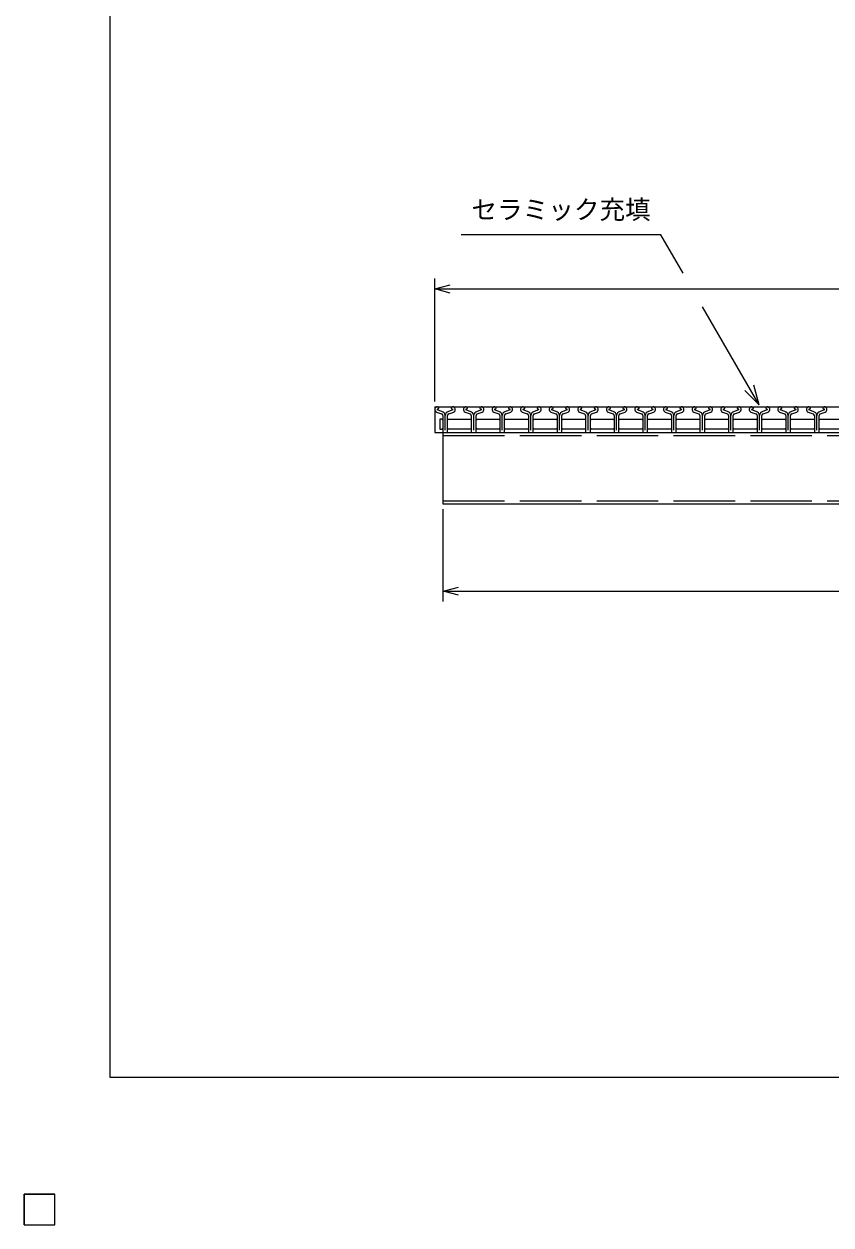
# Model space of a CAD drawing. Units: millimetres, scale not verified. Extents: x -1820 to 1724, y -1285 to 1059.
# Drawn here: x -1820 to -1032, y -1285 to -113 of the extents above; entities that cross this region are included whole.
import ezdxf
from ezdxf.enums import TextEntityAlignment as Align

# ---------------------------------------------------------------- set-up
doc = ezdxf.new("R2010")
doc.units = ezdxf.units.MM
doc.header["$LTSCALE"] = 10
doc.linetypes.add('DASHED', pattern=[7.5, 6, -1.5])
for name, color, linetype, lineweight in [('0_2', 150, 'Continuous', 25), ('16', 3, 'Continuous', 25), ('22', 2, 'Continuous', 25)]:
    doc.layers.add(name, color=color, linetype=linetype, lineweight=lineweight)
doc.styles.add('ベクトル', font='')
doc.styles.get('ベクトル').set_extended_font_data('ベクトル')

msp = doc.modelspace()

# ---------------------------------------------------------------- linework, layer by layer
at = {"layer": '0_2'}
for p, q in [((-1736, -1141), (-1736, 1059)), ((1724, -1141), (-1736, -1141))]:
    msp.add_line(p, q, dxfattribs=at)
at = {"layer": '0_2', "color": 4}
for p, q in [((-1198.28, -318.77), (-1393.28, -318.77)), ((-1176.66, -356.22), (-1198.28, -318.77)), ((-1102.45, -484.76), (-1157.76, -388.96))]:
    msp.add_line(p, q, dxfattribs=at)
at = {"layer": '0_2', "color": 4, "lineweight": 13}
for p, q in [((-1102.45, -484.76), (-1107.63, -465.44)), ((-1116.59, -470.61), (-1102.45, -484.76))]:
    msp.add_line(p, q, dxfattribs=at)
at = {"layer": '16'}
for p, q in [((-1419, -486.5), (-423, -486.5)), ((-1419, -486.5), (-1419, -511.5)), ((-1417.38, -491.68), (-1412.51, -493.39)), ((-1412.3, -491.03), (-1416.62, -489.51)), ((-1416.46, -488.81), (-1415.02, -488.11)), ((-1415.02, -488.11), (-1415.02, -487.88)), ((-1401.4, -489.51), (-1405.72, -491.03)), ((-1405.51, -493.39), (-1400.64, -491.68)), ((-1403, -487.88), (-1403, -488.11)), ((-1403, -488.11), (-1401.56, -488.81)), ((-1389.48, -491.68), (-1384.61, -493.39)), ((-1384.4, -491.03), (-1388.72, -489.51)), ((-1388.56, -488.81), (-1387.12, -488.11)), ((-1387.12, -488.11), (-1387.12, -487.88)), ((-1373.5, -489.51), (-1377.82, -491.03)), ((-1377.61, -493.39), (-1372.74, -491.68)), ((-1375.1, -487.88), (-1375.1, -488.11)), ((-1375.1, -488.11), (-1373.66, -488.81)), ((-1361.58, -491.68), (-1356.71, -493.39)), ((-1356.5, -491.03), (-1360.82, -489.51)), ((-1360.66, -488.81), (-1359.22, -488.11)), ((-1359.22, -488.11), (-1359.22, -487.88)), ((-1345.6, -489.51), (-1349.92, -491.03)), ((-1349.71, -493.39), (-1344.84, -491.68)), ((-1347.2, -487.88), (-1347.2, -488.11)), ((-1347.2, -488.11), (-1345.76, -488.81)), ((-1333.68, -491.68), (-1328.81, -493.39)), ((-1328.6, -491.03), (-1332.92, -489.51)), ((-1332.76, -488.81), (-1331.32, -488.11)), ((-1331.32, -488.11), (-1331.32, -487.88)), ((-1317.7, -489.51), (-1322.02, -491.03)), ((-1321.81, -493.39), (-1316.94, -491.68)), ((-1319.3, -487.88), (-1319.3, -488.11)), ((-1319.3, -488.11), (-1317.86, -488.81)), ((-1305.78, -491.68), (-1300.91, -493.39)), ((-1300.7, -491.03), (-1305.02, -489.51)), ((-1304.86, -488.81), (-1303.42, -488.11)), ((-1303.42, -488.11), (-1303.42, -487.88)), ((-1289.8, -489.51), (-1294.12, -491.03)), ((-1293.91, -493.39), (-1289.04, -491.68)), ((-1291.4, -487.88), (-1291.4, -488.11)), ((-1291.4, -488.11), (-1289.96, -488.81)), ((-1277.88, -491.68), (-1273.01, -493.39)), ((-1272.8, -491.03), (-1277.12, -489.51)), ((-1276.96, -488.81), (-1275.52, -488.11)), ((-1275.52, -488.11), (-1275.52, -487.88)), ((-1261.9, -489.51), (-1266.22, -491.03)), ((-1266.01, -493.39), (-1261.14, -491.68)), ((-1263.5, -487.88), (-1263.5, -488.11)), ((-1263.5, -488.11), (-1262.06, -488.81)), ((-1249.98, -491.68), (-1245.11, -493.39)), ((-1244.9, -491.03), (-1249.22, -489.51)), ((-1249.06, -488.81), (-1247.62, -488.11)), ((-1247.62, -488.11), (-1247.62, -487.88)), ((-1234, -489.51), (-1238.32, -491.03)), ((-1238.11, -493.39), (-1233.24, -491.68)), ((-1235.6, -487.88), (-1235.6, -488.11)), ((-1235.6, -488.11), (-1234.16, -488.81)), ((-1222.08, -491.68), (-1217.21, -493.39)), ((-1217, -491.03), (-1221.32, -489.51)), ((-1221.16, -488.81), (-1219.72, -488.11)), ((-1219.72, -488.11), (-1219.72, -487.88)), ((-1206.1, -489.51), (-1210.42, -491.03)), ((-1210.21, -493.39), (-1205.34, -491.68)), ((-1207.7, -487.88), (-1207.7, -488.11)), ((-1207.7, -488.11), (-1206.26, -488.81)), ((-1194.18, -491.68), (-1189.31, -493.39)), ((-1189.1, -491.03), (-1193.42, -489.51)), ((-1193.26, -488.81), (-1191.82, -488.11)), ((-1191.82, -488.11), (-1191.82, -487.88)), ((-1178.2, -489.51), (-1182.52, -491.03)), ((-1182.31, -493.39), (-1177.44, -491.68)), ((-1179.8, -487.88), (-1179.8, -488.11)), ((-1179.8, -488.11), (-1178.36, -488.81)), ((-1166.28, -491.68), (-1161.41, -493.39)), ((-1161.2, -491.03), (-1165.52, -489.51)), ((-1165.36, -488.81), (-1163.92, -488.11)), ((-1163.92, -488.11), (-1163.92, -487.88)), ((-1150.3, -489.51), (-1154.62, -491.03)), ((-1154.41, -493.39), (-1149.54, -491.68)), ((-1151.9, -487.88), (-1151.9, -488.11)), ((-1151.9, -488.11), (-1150.46, -488.81)), ((-1138.38, -491.68), (-1133.51, -493.39)), ((-1133.3, -491.03), (-1137.62, -489.51)), ((-1137.46, -488.81), (-1136.02, -488.11)), ((-1136.02, -488.11), (-1136.02, -487.88)), ((-1122.4, -489.51), (-1126.72, -491.03)), ((-1126.51, -493.39), (-1121.64, -491.68)), ((-1124, -487.88), (-1124, -488.11)), ((-1124, -488.11), (-1122.56, -488.81)), ((-1110.48, -491.68), (-1105.61, -493.39)), ((-1105.4, -491.03), (-1109.72, -489.51)), ((-1109.56, -488.81), (-1108.12, -488.11)), ((-1108.12, -488.11), (-1108.12, -487.88)), ((-1094.5, -489.51), (-1098.82, -491.03)), ((-1098.61, -493.39), (-1093.74, -491.68)), ((-1096.1, -487.88), (-1096.1, -488.11)), ((-1096.1, -488.11), (-1094.66, -488.81)), ((-1082.58, -491.68), (-1077.71, -493.39)), ((-1077.5, -491.03), (-1081.82, -489.51)), ((-1081.66, -488.81), (-1080.22, -488.11)), ((-1080.22, -488.11), (-1080.22, -487.88)), ((-1066.6, -489.51), (-1070.92, -491.03)), ((-1070.71, -493.39), (-1065.84, -491.68)), ((-1068.2, -487.88), (-1068.2, -488.11)), ((-1068.2, -488.11), (-1066.76, -488.81)), ((-1054.68, -491.68), (-1049.81, -493.39)), ((-1049.6, -491.03), (-1053.92, -489.51)), ((-1053.76, -488.81), (-1052.32, -488.11)), ((-1052.32, -488.11), (-1052.32, -487.88)), ((-1038.7, -489.51), (-1043.02, -491.03)), ((-1042.81, -493.39), (-1037.94, -491.68)), ((-1040.3, -487.88), (-1040.3, -488.11)), ((-1040.3, -488.11), (-1038.86, -488.81)), ((-1412.25, -498.5), (-1414.25, -498.5)), ((-1414.25, -498.5), (-1414.25, -508.5)), ((-1411.25, -499.5), (-1412.25, -498.5)), ((-1411.31, -495.09), (-1411.31, -510.81)), ((-1409, -509.21), (-1409, -495.14)), ((-1406.75, -499.5), (-1405.75, -498.5)), ((-1406.71, -510.81), (-1406.71, -495.09)), ((-1405.75, -498.5), (-1384.35, -498.5)), ((-1384.35, -498.5), (-1383.35, -499.5)), ((-1383.41, -495.09), (-1383.41, -510.81)), ((-1381.1, -509.21), (-1381.1, -495.14)), ((-1378.85, -499.5), (-1377.85, -498.5)), ((-1378.81, -510.81), (-1378.81, -495.09)), ((-1377.85, -498.5), (-1356.45, -498.5)), ((-1356.45, -498.5), (-1355.45, -499.5)), ((-1355.51, -495.09), (-1355.51, -510.81)), ((-1353.2, -509.21), (-1353.2, -495.14)), ((-1350.95, -499.5), (-1349.95, -498.5)), ((-1350.91, -510.81), (-1350.91, -495.09)), ((-1349.95, -498.5), (-1328.55, -498.5)), ((-1328.55, -498.5), (-1327.55, -499.5)), ((-1327.61, -495.09), (-1327.61, -510.81)), ((-1325.3, -509.21), (-1325.3, -495.14)), ((-1323.05, -499.5), (-1322.05, -498.5)), ((-1323.01, -510.81), (-1323.01, -495.09)), ((-1322.05, -498.5), (-1300.65, -498.5)), ((-1300.65, -498.5), (-1299.65, -499.5)), ((-1299.71, -495.09), (-1299.71, -510.81)), ((-1297.4, -509.21), (-1297.4, -495.14)), ((-1295.15, -499.5), (-1294.15, -498.5)), ((-1295.11, -510.81), (-1295.11, -495.09)), ((-1294.15, -498.5), (-1272.75, -498.5)), ((-1272.75, -498.5), (-1271.75, -499.5)), ((-1271.81, -495.09), (-1271.81, -510.81)), ((-1269.5, -509.21), (-1269.5, -495.14)), ((-1267.25, -499.5), (-1266.25, -498.5)), ((-1267.21, -510.81), (-1267.21, -495.09)), ((-1266.25, -498.5), (-1244.85, -498.5)), ((-1244.85, -498.5), (-1243.85, -499.5)), ((-1243.91, -495.09), (-1243.91, -510.81)), ((-1241.6, -509.21), (-1241.6, -495.14)), ((-1239.35, -499.5), (-1238.35, -498.5)), ((-1239.31, -510.81), (-1239.31, -495.09)), ((-1238.35, -498.5), (-1216.95, -498.5)), ((-1216.95, -498.5), (-1215.95, -499.5)), ((-1216.01, -495.09), (-1216.01, -510.81)), ((-1213.7, -509.21), (-1213.7, -495.14)), ((-1211.45, -499.5), (-1210.45, -498.5)), ((-1211.41, -510.81), (-1211.41, -495.09)), ((-1210.45, -498.5), (-1189.05, -498.5)), ((-1189.05, -498.5), (-1188.05, -499.5)), ((-1188.11, -495.09), (-1188.11, -510.81)), ((-1185.8, -509.21), (-1185.8, -495.14)), ((-1183.55, -499.5), (-1182.55, -498.5)), ((-1183.51, -510.81), (-1183.51, -495.09)), ((-1182.55, -498.5), (-1161.15, -498.5)), ((-1161.15, -498.5), (-1160.15, -499.5)), ((-1160.21, -495.09), (-1160.21, -510.81)), ((-1157.9, -509.21), (-1157.9, -495.14)), ((-1155.65, -499.5), (-1154.65, -498.5)), ((-1155.61, -510.81), (-1155.61, -495.09)), ((-1154.65, -498.5), (-1133.25, -498.5)), ((-1133.25, -498.5), (-1132.25, -499.5)), ((-1132.31, -495.09), (-1132.31, -510.81)), ((-1130, -509.21), (-1130, -495.14)), ((-1127.75, -499.5), (-1126.75, -498.5)), ((-1127.71, -510.81), (-1127.71, -495.09)), ((-1126.75, -498.5), (-1105.35, -498.5)), ((-1105.35, -498.5), (-1104.35, -499.5)), ((-1104.41, -495.09), (-1104.41, -510.81)), ((-1102.1, -509.21), (-1102.1, -495.14)), ((-1099.85, -499.5), (-1098.85, -498.5)), ((-1099.81, -510.81), (-1099.81, -495.09)), ((-1098.85, -498.5), (-1077.45, -498.5)), ((-1077.45, -498.5), (-1076.45, -499.5)), ((-1076.51, -495.09), (-1076.51, -510.81)), ((-1074.2, -509.21), (-1074.2, -495.14)), ((-1071.95, -499.5), (-1070.95, -498.5)), ((-1071.91, -510.81), (-1071.91, -495.09)), ((-1070.95, -498.5), (-1049.55, -498.5)), ((-1049.55, -498.5), (-1048.55, -499.5)), ((-1048.61, -495.09), (-1048.61, -510.81)), ((-1046.3, -509.21), (-1046.3, -495.14)), ((-1044.05, -499.5), (-1043.05, -498.5)), ((-1044.01, -510.81), (-1044.01, -495.09)), ((-1043.05, -498.5), (-1021.65, -498.5)), ((-1419, -511.5), (-423, -511.5)), ((-1414.25, -508.5), (-1412.25, -508.5)), ((-1412.25, -508.5), (-1411.25, -507.5)), ((-1411, -511.5), (-431, -511.5)), ((-1411, -581.5), (-1411, -511.5)), ((-1410.61, -511.51), (-1407.41, -511.51)), ((-1405.75, -508.5), (-1406.75, -507.5)), ((-1384.35, -508.5), (-1405.75, -508.5)), ((-1383.35, -507.5), (-1384.35, -508.5)), ((-1382.71, -511.51), (-1379.51, -511.51)), ((-1377.85, -508.5), (-1378.85, -507.5)), ((-1356.45, -508.5), (-1377.85, -508.5)), ((-1355.45, -507.5), (-1356.45, -508.5)), ((-1354.81, -511.51), (-1351.61, -511.51)), ((-1349.95, -508.5), (-1350.95, -507.5)), ((-1328.55, -508.5), (-1349.95, -508.5)), ((-1327.55, -507.5), (-1328.55, -508.5)), ((-1326.91, -511.51), (-1323.71, -511.51)), ((-1322.05, -508.5), (-1323.05, -507.5)), ((-1300.65, -508.5), (-1322.05, -508.5)), ((-1299.65, -507.5), (-1300.65, -508.5)), ((-1299.01, -511.51), (-1295.81, -511.51)), ((-1294.15, -508.5), (-1295.15, -507.5)), ((-1272.75, -508.5), (-1294.15, -508.5)), ((-1271.75, -507.5), (-1272.75, -508.5)), ((-1271.11, -511.51), (-1267.91, -511.51)), ((-1266.25, -508.5), (-1267.25, -507.5)), ((-1244.85, -508.5), (-1266.25, -508.5)), ((-1243.85, -507.5), (-1244.85, -508.5)), ((-1243.21, -511.51), (-1240.01, -511.51)), ((-1238.35, -508.5), (-1239.35, -507.5)), ((-1216.95, -508.5), (-1238.35, -508.5)), ((-1215.95, -507.5), (-1216.95, -508.5)), ((-1215.31, -511.51), (-1212.11, -511.51)), ((-1210.45, -508.5), (-1211.45, -507.5)), ((-1189.05, -508.5), (-1210.45, -508.5)), ((-1188.05, -507.5), (-1189.05, -508.5)), ((-1187.41, -511.51), (-1184.21, -511.51)), ((-1182.55, -508.5), (-1183.55, -507.5)), ((-1161.15, -508.5), (-1182.55, -508.5)), ((-1160.15, -507.5), (-1161.15, -508.5)), ((-1159.51, -511.51), (-1156.31, -511.51)), ((-1154.65, -508.5), (-1155.65, -507.5)), ((-1133.25, -508.5), (-1154.65, -508.5)), ((-1132.25, -507.5), (-1133.25, -508.5)), ((-1131.61, -511.51), (-1128.41, -511.51)), ((-1126.75, -508.5), (-1127.75, -507.5)), ((-1105.35, -508.5), (-1126.75, -508.5)), ((-1104.35, -507.5), (-1105.35, -508.5)), ((-1103.71, -511.51), (-1100.51, -511.51)), ((-1098.85, -508.5), (-1099.85, -507.5)), ((-1077.45, -508.5), (-1098.85, -508.5)), ((-1076.45, -507.5), (-1077.45, -508.5)), ((-1075.81, -511.51), (-1072.61, -511.51)), ((-1070.95, -508.5), (-1071.95, -507.5)), ((-1049.55, -508.5), (-1070.95, -508.5)), ((-1048.55, -507.5), (-1049.55, -508.5)), ((-1047.91, -511.51), (-1044.71, -511.51)), ((-1043.05, -508.5), (-1044.05, -507.5)), ((-1021.65, -508.5), (-1043.05, -508.5)), ((-431, -581.5), (-1411, -581.5)), ((-1820, -1255), (-1790, -1255)), ((-1820, -1285), (-1820, -1255)), ((-1820, -1255), (-1790, -1255)), ((-1820, -1285), (-1820, -1255)), ((-1820, -1255), (-1790, -1255)), ((-1820, -1285), (-1820, -1255)), ((-1820, -1255), (-1790, -1255)), ((-1820, -1285), (-1820, -1255)), ((-1820, -1255), (-1790, -1255)), ((-1820, -1285), (-1820, -1255)), ((-1790, -1285), (-1790, -1255)), ((-1790, -1285), (-1790, -1255)), ((-1790, -1285), (-1790, -1255)), ((-1790, -1285), (-1790, -1255)), ((-1790, -1285), (-1790, -1255)), ((-1820, -1285), (-1790, -1285)), ((-1820, -1285), (-1790, -1285)), ((-1820, -1285), (-1790, -1285)), ((-1820, -1285), (-1790, -1285)), ((-1820, -1285), (-1790, -1285))]:
    msp.add_line(p, q, dxfattribs=at)
at = {"layer": '16', "linetype": 'DASHED'}
for p, q in [((-1411, -514.7), (-431, -514.7)), ((-1411, -578.3), (-431, -578.3))]:
    msp.add_line(p, q, dxfattribs=at)
at = {"layer": '16'}
for centre, radius, start, end in [((-1416.31, -489.2), 2.7, 90.98, 246.68), ((-1416.29, -489.22), 0.44, 111.91, 222.33), ((-1416.47, -487.95), 1.45, 2.5, 85.55), ((-1413.59, -495.44), 4.6, 3.78, 73.7), ((-1404.43, -495.44), 4.6, 106.3, 176.22), ((-1401.55, -487.95), 1.45, 94.45, 177.5), ((-1401.71, -489.2), 2.7, 293.32, 89.02002), ((-1401.73, -489.22), 0.44, 317.67, 68.08999), ((-1388.41, -489.2), 2.7, 90.98, 246.68), ((-1388.39, -489.22), 0.44, 111.91, 222.33), ((-1388.57, -487.95), 1.45, 2.5, 85.55), ((-1385.69, -495.44), 4.6, 3.78, 73.7), ((-1376.53, -495.44), 4.6, 106.3, 176.22), ((-1373.65, -487.95), 1.45, 94.45, 177.5), ((-1373.81, -489.2), 2.7, 293.32, 89.02002), ((-1373.83, -489.22), 0.44, 317.67, 68.08999), ((-1360.51, -489.2), 2.7, 90.98, 246.68), ((-1360.49, -489.22), 0.44, 111.91, 222.33), ((-1360.67, -487.95), 1.45, 2.5, 85.55), ((-1357.79, -495.44), 4.6, 3.78, 73.7), ((-1348.63, -495.44), 4.6, 106.3, 176.22), ((-1345.75, -487.95), 1.45, 94.45, 177.5), ((-1345.91, -489.2), 2.7, 293.32, 89.02002), ((-1345.93, -489.22), 0.44, 317.67, 68.08999), ((-1332.61, -489.2), 2.7, 90.98, 246.68), ((-1332.59, -489.22), 0.44, 111.91, 222.33), ((-1332.77, -487.95), 1.45, 2.5, 85.55), ((-1329.89, -495.44), 4.6, 3.78, 73.7), ((-1320.73, -495.44), 4.6, 106.3, 176.22), ((-1317.85, -487.95), 1.45, 94.45, 177.5), ((-1318.01, -489.2), 2.7, 293.32, 89.02002), ((-1318.03, -489.22), 0.44, 317.67, 68.08999), ((-1304.71, -489.2), 2.7, 90.98, 246.68), ((-1304.69, -489.22), 0.44, 111.91, 222.33), ((-1304.87, -487.95), 1.45, 2.5, 85.55), ((-1301.99, -495.44), 4.6, 3.78, 73.7), ((-1292.83, -495.44), 4.6, 106.3, 176.22), ((-1289.95, -487.95), 1.45, 94.45, 177.5), ((-1290.11, -489.2), 2.7, 293.32, 89.02002), ((-1290.13, -489.22), 0.44, 317.67, 68.08999), ((-1276.81, -489.2), 2.7, 90.98, 246.68), ((-1276.79, -489.22), 0.44, 111.91, 222.33), ((-1276.97, -487.95), 1.45, 2.5, 85.55), ((-1274.09, -495.44), 4.6, 3.78, 73.7), ((-1264.93, -495.44), 4.6, 106.3, 176.22), ((-1262.05, -487.95), 1.45, 94.45, 177.5), ((-1262.21, -489.2), 2.7, 293.32, 89.02002), ((-1262.23, -489.22), 0.44, 317.67, 68.08999), ((-1248.91, -489.2), 2.7, 90.98, 246.68), ((-1248.89, -489.22), 0.44, 111.91, 222.33), ((-1249.07, -487.95), 1.45, 2.5, 85.55), ((-1246.19, -495.44), 4.6, 3.78, 73.7), ((-1237.03, -495.44), 4.6, 106.3, 176.22), ((-1234.15, -487.95), 1.45, 94.45, 177.5), ((-1234.31, -489.2), 2.7, 293.32, 89.02002), ((-1234.33, -489.22), 0.44, 317.67, 68.08999), ((-1221.01, -489.2), 2.7, 90.98, 246.68), ((-1220.99, -489.22), 0.44, 111.91, 222.33), ((-1221.17, -487.95), 1.45, 2.5, 85.55), ((-1218.29, -495.44), 4.6, 3.78, 73.7), ((-1209.13, -495.44), 4.6, 106.3, 176.22), ((-1206.25, -487.95), 1.45, 94.45, 177.5), ((-1206.41, -489.2), 2.7, 293.32, 89.02002), ((-1206.43, -489.22), 0.44, 317.67, 68.08999), ((-1193.11, -489.2), 2.7, 90.98, 246.68), ((-1193.09, -489.22), 0.44, 111.91, 222.33), ((-1193.27, -487.95), 1.45, 2.5, 85.55), ((-1190.39, -495.44), 4.6, 3.78, 73.7), ((-1181.23, -495.44), 4.6, 106.3, 176.22), ((-1178.35, -487.95), 1.45, 94.45, 177.5), ((-1178.51, -489.2), 2.7, 293.32, 89.02002), ((-1178.53, -489.22), 0.44, 317.67, 68.08999), ((-1165.21, -489.2), 2.7, 90.98, 246.68), ((-1165.19, -489.22), 0.44, 111.91, 222.33), ((-1165.37, -487.95), 1.45, 2.5, 85.55), ((-1162.49, -495.44), 4.6, 3.78, 73.7), ((-1153.33, -495.44), 4.6, 106.3, 176.22), ((-1150.45, -487.95), 1.45, 94.45, 177.5), ((-1150.61, -489.2), 2.7, 293.32, 89.02002), ((-1150.63, -489.22), 0.44, 317.67, 68.08999), ((-1137.31, -489.2), 2.7, 90.98, 246.68), ((-1137.29, -489.22), 0.44, 111.91, 222.33), ((-1137.47, -487.95), 1.45, 2.5, 85.55), ((-1134.59, -495.44), 4.6, 3.78, 73.7), ((-1125.43, -495.44), 4.6, 106.3, 176.22), ((-1122.55, -487.95), 1.45, 94.45, 177.5), ((-1122.71, -489.2), 2.7, 293.32, 89.02002), ((-1122.73, -489.22), 0.44, 317.67, 68.08999), ((-1109.41, -489.2), 2.7, 90.98, 246.68), ((-1109.39, -489.22), 0.44, 111.91, 222.33), ((-1109.57, -487.95), 1.45, 2.5, 85.55), ((-1106.69, -495.44), 4.6, 3.78, 73.7), ((-1097.53, -495.44), 4.6, 106.3, 176.22), ((-1094.65, -487.95), 1.45, 94.45, 177.5), ((-1094.81, -489.2), 2.7, 293.32, 89.02002), ((-1094.83, -489.22), 0.44, 317.67, 68.08999), ((-1081.51, -489.2), 2.7, 90.98, 246.68), ((-1081.49, -489.22), 0.44, 111.91, 222.33), ((-1081.67, -487.95), 1.45, 2.5, 85.55), ((-1078.79, -495.44), 4.6, 3.78, 73.7), ((-1069.63, -495.44), 4.6, 106.3, 176.22), ((-1066.75, -487.95), 1.45, 94.45, 177.5), ((-1066.91, -489.2), 2.7, 293.32, 89.02002), ((-1066.93, -489.22), 0.44, 317.67, 68.08999), ((-1053.61, -489.2), 2.7, 90.98, 246.68), ((-1053.59, -489.22), 0.44, 111.91, 222.33), ((-1053.77, -487.95), 1.45, 2.5, 85.55), ((-1050.89, -495.44), 4.6, 3.78, 73.7), ((-1041.73, -495.44), 4.6, 106.3, 176.22), ((-1038.85, -487.95), 1.45, 94.45, 177.5), ((-1039.01, -489.2), 2.7, 293.32, 89.02002), ((-1039.03, -489.22), 0.44, 317.67, 68.08999), ((-1413.11, -495.09), 1.8, 0, 70.58), ((-1404.91, -495.09), 1.8, 109.42, 180), ((-1385.21, -495.09), 1.8, 0, 70.58), ((-1377.01, -495.09), 1.8, 109.42, 180), ((-1357.31, -495.09), 1.8, 0, 70.58), ((-1349.11, -495.09), 1.8, 109.42, 180), ((-1329.41, -495.09), 1.8, 0, 70.58), ((-1321.21, -495.09), 1.8, 109.42, 180), ((-1301.51, -495.09), 1.8, 0, 70.58), ((-1293.31, -495.09), 1.8, 109.42, 180), ((-1273.61, -495.09), 1.8, 0, 70.58), ((-1265.41, -495.09), 1.8, 109.42, 180), ((-1245.71, -495.09), 1.8, 0, 70.58), ((-1237.51, -495.09), 1.8, 109.42, 180), ((-1217.81, -495.09), 1.8, 0, 70.58), ((-1209.61, -495.09), 1.8, 109.42, 180), ((-1189.91, -495.09), 1.8, 0, 70.58), ((-1181.71, -495.09), 1.8, 109.42, 180), ((-1162.01, -495.09), 1.8, 0, 70.58), ((-1153.81, -495.09), 1.8, 109.42, 180), ((-1134.11, -495.09), 1.8, 0, 70.58), ((-1125.91, -495.09), 1.8, 109.42, 180), ((-1106.21, -495.09), 1.8, 0, 70.58), ((-1098.01, -495.09), 1.8, 109.42, 180), ((-1078.31, -495.09), 1.8, 0, 70.58), ((-1070.11, -495.09), 1.8, 109.42, 180), ((-1050.41, -495.09), 1.8, 0, 70.58), ((-1042.21, -495.09), 1.8, 109.42, 180), ((-1410.61, -510.81), 0.7, 180, 270), ((-1407.41, -510.81), 0.7, 270, 0), ((-1382.71, -510.81), 0.7, 180, 270), ((-1379.51, -510.81), 0.7, 270, 0), ((-1354.81, -510.81), 0.7, 180, 270), ((-1351.61, -510.81), 0.7, 270, 0), ((-1326.91, -510.81), 0.7, 180, 270), ((-1323.71, -510.81), 0.7, 270, 0), ((-1299.01, -510.81), 0.7, 180, 270), ((-1295.81, -510.81), 0.7, 270, 0), ((-1271.11, -510.81), 0.7, 180, 270), ((-1267.91, -510.81), 0.7, 270, 0), ((-1243.21, -510.81), 0.7, 180, 270), ((-1240.01, -510.81), 0.7, 270, 0), ((-1215.31, -510.81), 0.7, 180, 270), ((-1212.11, -510.81), 0.7, 270, 0), ((-1187.41, -510.81), 0.7, 180, 270), ((-1184.21, -510.81), 0.7, 270, 0), ((-1159.51, -510.81), 0.7, 180, 270), ((-1156.31, -510.81), 0.7, 270, 0), ((-1131.61, -510.81), 0.7, 180, 270), ((-1128.41, -510.81), 0.7, 270, 0), ((-1103.71, -510.81), 0.7, 180, 270), ((-1100.51, -510.81), 0.7, 270, 0), ((-1075.81, -510.81), 0.7, 180, 270), ((-1072.61, -510.81), 0.7, 270, 0), ((-1047.91, -510.81), 0.7, 180, 270), ((-1044.71, -510.81), 0.7, 270, 0)]:
    msp.add_arc(centre, radius, start, end, dxfattribs=at)
at = {"layer": '22', "color": 4}
for p, q in [((-1419, -481.5), (-1419, -361.5)), ((-1419, -371.5), (-1404, -367.5)), ((-1404, -375.5), (-1419, -371.5)), ((-1419, -371.5), (-423, -371.5)), ((-1411, -676.5), (-1411, -586.5)), ((-1411, -666.5), (-1396, -662.5)), ((-1396, -670.5), (-1411, -666.5)), ((-1411, -666.5), (-431, -666.5)), ((-1790, -1255), (-1820, -1255)), ((-1820, -1255), (-1820, -1285)), ((-1790, -1255), (-1820, -1255)), ((-1820, -1255), (-1820, -1285)), ((-1790, -1255), (-1820, -1255)), ((-1820, -1255), (-1820, -1285)), ((-1790, -1285), (-1790, -1255)), ((-1790, -1285), (-1790, -1255)), ((-1790, -1285), (-1790, -1255)), ((-1820, -1285), (-1790, -1285)), ((-1820, -1285), (-1790, -1285)), ((-1820, -1285), (-1790, -1285))]:
    msp.add_line(p, q, dxfattribs=at)
at = {"layer": '22'}
for p, q in [((-1790, -1255), (-1820, -1255)), ((-1820, -1255), (-1820, -1285)), ((-1790, -1255), (-1820, -1255)), ((-1820, -1255), (-1820, -1285)), ((-1790, -1255), (-1820, -1255)), ((-1820, -1255), (-1820, -1285)), ((-1790, -1285), (-1790, -1255)), ((-1790, -1285), (-1790, -1255)), ((-1790, -1285), (-1790, -1255)), ((-1820, -1285), (-1790, -1285)), ((-1820, -1285), (-1790, -1285)), ((-1820, -1285), (-1790, -1285))]:
    msp.add_line(p, q, dxfattribs=at)

# ---------------------------------------------------------------- texts
at = {"layer": '0_2', "color": 2, "style": 'ベクトル'}
msp.add_text('セラミック充填', height=18.33, dxfattribs=at).set_placement((-1208.28, -308.77), align=Align.BOTTOM_RIGHT)

doc.saveas('drawing.dxf')
